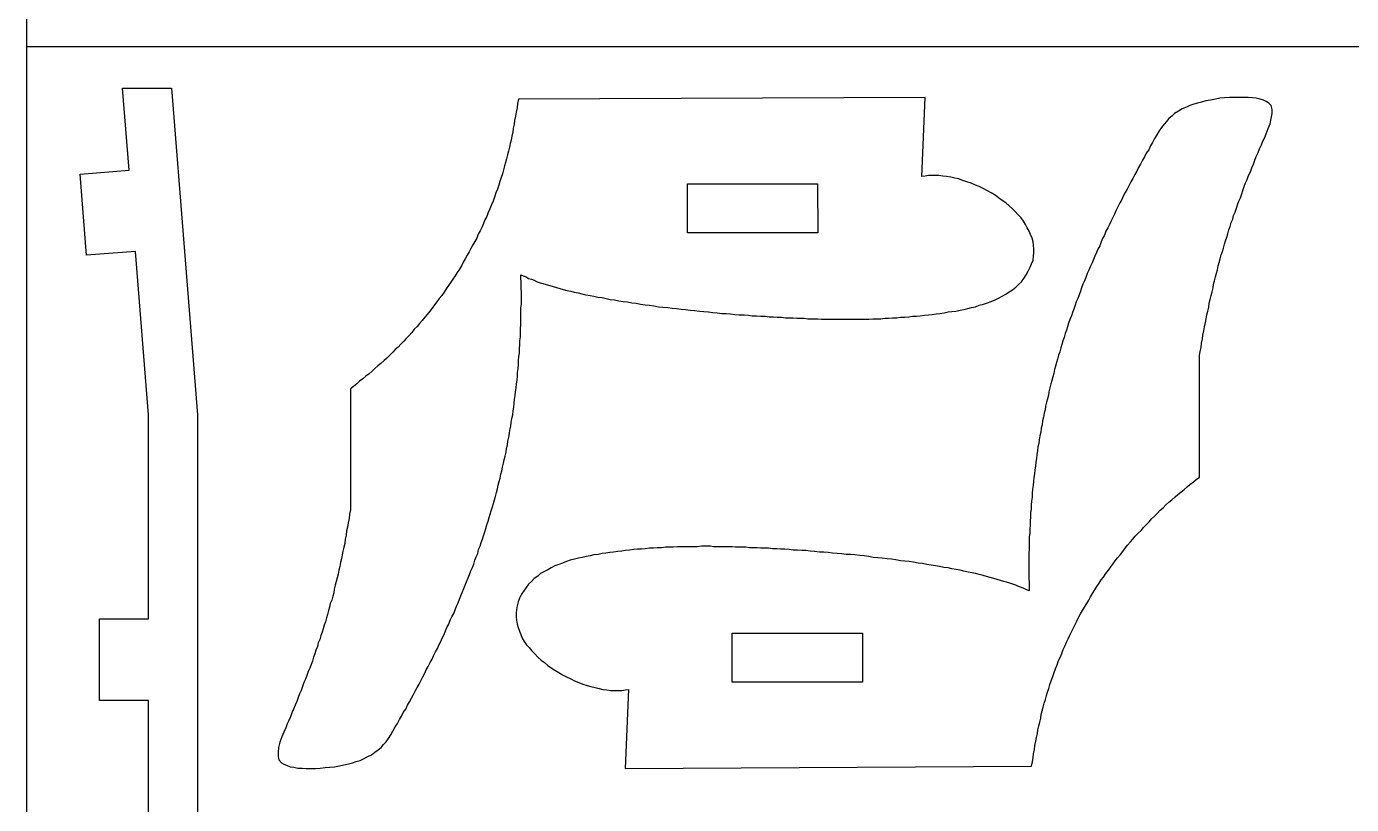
# Model space of a CAD drawing. Extents: x 11 to 591, y 39 to 419.
# Drawn here: x 11.2 to 80.2, y 189.5 to 230 of the extents above; entities that cross this region are included whole.
import ezdxf

# ---------------------------------------------------------------- set-up
doc = ezdxf.new("R2010")
doc.units = 0
doc.layers.get('0').update_dxf_attribs({"linetype": 'CONTINUOUS'})

msp = doc.modelspace()

# ---------------------------------------------------------------- linework, layer by layer
at = {"color": 5}
for p, q in [((11.215419, 418.930266), (11.215419, 38.955266)), ((11.215419, 228.955266), (591.140419, 228.955266))]:
    msp.add_line(p, q, dxfattribs=at)
at = {"color": 3}
for p, q in [((16.565419, 222.505266), (16.215419, 226.780266)), ((16.215419, 226.780266), (18.765419, 226.780266)), ((18.765419, 226.780266), (20.115419, 209.780266)), ((36.765419, 225.755266), (36.715419, 225.530266)), ((36.790419, 225.980266), (36.765419, 225.755266)), ((36.840419, 226.205266), (36.790419, 225.980266)), ((58.015419, 226.305266), (36.840419, 226.205266)), ((57.840419, 222.180266), (58.015419, 226.305266)), ((71.415419, 225.705266), (71.215419, 225.580266)), ((71.665419, 225.805266), (71.415419, 225.705266)), ((71.815419, 225.880266), (71.665419, 225.805266)), ((72.015419, 225.955266), (71.815419, 225.880266)), ((72.215419, 226.005266), (72.015419, 225.955266)), ((72.415419, 226.055266), (72.215419, 226.005266)), ((72.640419, 226.130266), (72.415419, 226.055266)), ((72.890419, 226.155266), (72.640419, 226.130266)), ((73.140419, 226.205266), (72.890419, 226.155266)), ((73.365419, 226.255266), (73.140419, 226.205266)), ((73.615419, 226.280266), (73.365419, 226.255266)), ((73.865419, 226.305266), (73.615419, 226.280266)), ((74.115419, 226.305266), (73.865419, 226.305266)), ((74.365419, 226.305266), (74.115419, 226.305266)), ((74.615419, 226.305266), (74.365419, 226.305266)), ((74.840419, 226.305266), (74.615419, 226.305266)), ((75.065419, 226.280266), (74.840419, 226.305266)), ((75.265419, 226.255266), (75.065419, 226.280266)), ((75.465419, 226.205266), (75.265419, 226.255266)), ((75.640419, 226.155266), (75.465419, 226.205266)), ((75.790419, 226.080266), (75.640419, 226.155266)), ((75.915419, 226.005266), (75.790419, 226.080266)), ((76.040419, 225.880266), (75.915419, 226.005266)), ((76.090419, 225.680266), (76.040419, 225.880266)), ((76.090419, 225.455266), (76.090419, 225.680266)), ((36.640419, 225.105266), (36.615419, 224.905266)), ((36.690419, 225.330266), (36.640419, 225.105266)), ((36.715419, 225.530266), (36.690419, 225.330266)), ((70.590419, 225.055266), (70.465419, 224.905266)), ((70.715419, 225.205266), (70.590419, 225.055266)), ((70.865419, 225.330266), (70.715419, 225.205266)), ((71.015419, 225.455266), (70.865419, 225.330266)), ((71.215419, 225.580266), (71.015419, 225.455266)), ((75.990419, 224.930266), (76.040419, 225.205266)), ((76.040419, 225.205266), (76.090419, 225.455266)), ((36.540419, 224.480266), (36.490419, 224.280266)), ((36.565419, 224.705266), (36.540419, 224.480266)), ((36.615419, 224.905266), (36.565419, 224.705266)), ((70.090419, 224.355266), (69.965419, 224.155266)), ((70.215419, 224.555266), (70.090419, 224.355266)), ((70.340419, 224.730266), (70.215419, 224.555266)), ((70.465419, 224.905266), (70.340419, 224.730266)), ((75.690419, 224.180266), (75.790419, 224.405266)), ((75.790419, 224.405266), (75.890419, 224.680266)), ((75.890419, 224.680266), (75.990419, 224.930266)), ((36.365419, 223.705266), (36.315419, 223.505266)), ((36.415419, 223.905266), (36.365419, 223.705266)), ((36.465419, 224.080266), (36.415419, 223.905266)), ((36.490419, 224.280266), (36.465419, 224.080266)), ((69.765419, 223.780266), (69.665419, 223.580266)), ((69.865419, 223.955266), (69.765419, 223.780266)), ((69.965419, 224.155266), (69.865419, 223.955266)), ((75.365419, 223.430266), (75.440419, 223.630266)), ((75.440419, 223.630266), (75.540419, 223.830266)), ((75.540419, 223.830266), (75.590419, 223.980266)), ((75.590419, 223.980266), (75.690419, 224.180266)), ((36.215419, 223.105266), (36.165419, 222.905266)), ((36.265419, 223.305266), (36.215419, 223.105266)), ((36.315419, 223.505266), (36.265419, 223.305266)), ((69.340419, 223.030266), (69.240419, 222.830266)), ((69.440419, 223.205266), (69.340419, 223.030266)), ((69.540419, 223.405266), (69.440419, 223.205266)), ((69.665419, 223.580266), (69.540419, 223.405266)), ((75.115419, 222.830266), (75.190419, 223.030266)), ((75.190419, 223.030266), (75.265419, 223.230266)), ((75.265419, 223.230266), (75.365419, 223.430266)), ((14.015419, 222.305266), (16.565419, 222.505266)), ((14.340419, 218.080266), (14.015419, 222.305266)), ((36.015419, 222.330266), (35.940419, 222.130266)), ((36.065419, 222.530266), (36.015419, 222.330266)), ((36.115419, 222.730266), (36.065419, 222.530266)), ((36.165419, 222.905266), (36.115419, 222.730266)), ((58.190419, 222.230266), (58.015419, 222.205266)), ((58.365419, 222.230266), (58.190419, 222.230266)), ((58.565419, 222.230266), (58.365419, 222.230266)), ((58.740419, 222.230266), (58.565419, 222.230266)), ((58.940419, 222.205266), (58.740419, 222.230266)), ((68.940419, 222.280266), (68.840419, 222.080266)), ((69.040419, 222.455266), (68.940419, 222.280266)), ((69.140419, 222.655266), (69.040419, 222.455266)), ((69.240419, 222.830266), (69.140419, 222.655266)), ((74.790419, 222.030266), (74.865419, 222.230266)), ((74.865419, 222.230266), (74.965419, 222.430266)), ((74.965419, 222.430266), (75.040419, 222.630266)), ((75.040419, 222.630266), (75.115419, 222.830266)), ((35.740419, 221.530266), (35.665419, 221.330266)), ((35.815419, 221.730266), (35.740419, 221.530266)), ((35.865419, 221.930266), (35.815419, 221.730266)), ((35.940419, 222.130266), (35.865419, 221.930266)), ((58.015419, 222.205266), (57.840419, 222.180266)), ((59.140419, 222.180266), (58.940419, 222.205266)), ((59.365419, 222.155266), (59.140419, 222.180266)), ((59.565419, 222.105266), (59.365419, 222.155266)), ((59.765419, 222.055266), (59.565419, 222.105266)), ((59.990419, 221.980266), (59.765419, 222.055266)), ((60.190419, 221.905266), (59.990419, 221.980266)), ((60.415419, 221.830266), (60.190419, 221.905266)), ((60.640419, 221.730266), (60.415419, 221.830266)), ((60.840419, 221.655266), (60.640419, 221.730266)), ((61.040419, 221.555266), (60.840419, 221.655266)), ((61.265419, 221.430266), (61.040419, 221.555266)), ((68.540419, 221.530266), (68.440419, 221.355266)), ((68.640419, 221.730266), (68.540419, 221.530266)), ((68.740419, 221.905266), (68.640419, 221.730266)), ((68.840419, 222.080266), (68.740419, 221.905266)), ((74.565419, 221.455266), (74.640419, 221.655266)), ((74.640419, 221.655266), (74.715419, 221.855266)), ((74.715419, 221.855266), (74.790419, 222.030266)), ((35.515419, 220.905266), (35.415419, 220.680266)), ((35.590419, 221.105266), (35.515419, 220.905266)), ((35.665419, 221.330266), (35.590419, 221.105266)), ((61.465419, 221.330266), (61.265419, 221.430266)), ((61.665419, 221.205266), (61.465419, 221.330266)), ((61.840419, 221.080266), (61.665419, 221.205266)), ((62.040419, 220.930266), (61.840419, 221.080266)), ((62.215419, 220.805266), (62.040419, 220.930266)), ((68.265419, 220.980266), (68.165419, 220.805266)), ((68.340419, 221.155266), (68.265419, 220.980266)), ((68.440419, 221.355266), (68.340419, 221.155266)), ((74.290419, 220.705266), (74.365419, 220.905266)), ((74.365419, 220.905266), (74.440419, 221.080266)), ((74.440419, 221.080266), (74.515419, 221.280266)), ((74.515419, 221.280266), (74.565419, 221.455266)), ((35.265419, 220.305266), (35.190419, 220.105266)), ((35.340419, 220.505266), (35.265419, 220.305266)), ((35.415419, 220.680266), (35.340419, 220.505266)), ((62.390419, 220.655266), (62.215419, 220.805266)), ((62.565419, 220.505266), (62.390419, 220.655266)), ((62.715419, 220.355266), (62.565419, 220.505266)), ((62.865419, 220.180266), (62.715419, 220.355266)), ((63.015419, 220.030266), (62.865419, 220.180266)), ((67.890419, 220.230266), (67.790419, 220.055266)), ((67.965419, 220.430266), (67.890419, 220.230266)), ((68.065419, 220.605266), (67.965419, 220.430266)), ((68.165419, 220.805266), (68.065419, 220.605266)), ((74.040419, 219.955266), (74.090419, 220.155266)), ((74.090419, 220.155266), (74.165419, 220.330266)), ((74.165419, 220.330266), (74.240419, 220.530266)), ((74.240419, 220.530266), (74.290419, 220.705266)), ((34.940419, 219.555266), (34.840419, 219.355266)), ((35.015419, 219.730266), (34.940419, 219.555266)), ((35.090419, 219.930266), (35.015419, 219.730266)), ((35.190419, 220.105266), (35.090419, 219.930266)), ((63.140419, 219.855266), (63.015419, 220.030266)), ((63.240419, 219.680266), (63.140419, 219.855266)), ((63.340419, 219.505266), (63.240419, 219.680266)), ((63.440419, 219.330266), (63.340419, 219.505266)), ((67.540419, 219.505266), (67.440419, 219.330266)), ((67.615419, 219.680266), (67.540419, 219.505266)), ((67.715419, 219.880266), (67.615419, 219.680266)), ((67.790419, 220.055266), (67.715419, 219.880266)), ((73.840419, 219.405266), (73.915419, 219.580266)), ((73.915419, 219.580266), (73.965419, 219.780266)), ((73.965419, 219.780266), (74.040419, 219.955266)), ((34.565419, 218.805266), (34.465419, 218.630266)), ((34.665419, 218.980266), (34.565419, 218.805266)), ((34.740419, 219.180266), (34.665419, 218.980266)), ((34.840419, 219.355266), (34.740419, 219.180266)), ((63.515419, 219.155266), (63.440419, 219.330266)), ((63.590419, 218.980266), (63.515419, 219.155266)), ((63.640419, 218.780266), (63.590419, 218.980266)), ((63.665419, 218.605266), (63.640419, 218.780266)), ((67.190419, 218.780266), (67.115419, 218.580266)), ((67.265419, 218.955266), (67.190419, 218.780266)), ((67.365419, 219.130266), (67.265419, 218.955266)), ((67.440419, 219.330266), (67.365419, 219.130266)), ((73.615419, 218.655266), (73.665419, 218.830266)), ((73.665419, 218.830266), (73.740419, 219.030266)), ((73.740419, 219.030266), (73.790419, 219.205266)), ((73.790419, 219.205266), (73.840419, 219.405266)), ((16.890419, 218.280266), (14.340419, 218.080266)), ((17.565419, 209.780266), (16.890419, 218.280266)), ((34.165419, 218.080266), (34.065419, 217.905266)), ((34.265419, 218.255266), (34.165419, 218.080266)), ((34.365419, 218.430266), (34.265419, 218.255266)), ((34.465419, 218.630266), (34.365419, 218.430266)), ((63.690419, 218.405266), (63.665419, 218.605266)), ((63.665419, 218.030266), (63.690419, 218.230266)), ((63.690419, 218.230266), (63.690419, 218.405266)), ((66.940419, 218.230266), (66.865419, 218.030266)), ((67.015419, 218.405266), (66.940419, 218.230266)), ((67.115419, 218.580266), (67.015419, 218.405266)), ((73.390419, 217.905266), (73.440419, 218.105266)), ((73.440419, 218.105266), (73.515419, 218.280266)), ((73.515419, 218.280266), (73.565419, 218.455266)), ((73.565419, 218.455266), (73.615419, 218.655266)), ((33.865419, 217.530266), (33.765419, 217.355266)), ((33.965419, 217.730266), (33.865419, 217.530266)), ((34.065419, 217.905266), (33.965419, 217.730266)), ((63.390419, 217.255266), (63.490419, 217.455266)), ((63.490419, 217.455266), (63.565419, 217.630266)), ((63.565419, 217.630266), (63.640419, 217.830266)), ((63.640419, 217.830266), (63.665419, 218.030266)), ((66.615419, 217.480266), (66.540419, 217.305266)), ((66.715419, 217.680266), (66.615419, 217.480266)), ((66.790419, 217.855266), (66.715419, 217.680266)), ((66.865419, 218.030266), (66.790419, 217.855266)), ((73.240419, 217.330266), (73.290419, 217.530266)), ((73.290419, 217.530266), (73.340419, 217.705266)), ((73.340419, 217.705266), (73.390419, 217.905266)), ((33.415419, 216.830266), (33.315419, 216.680266)), ((33.540419, 217.005266), (33.415419, 216.830266)), ((33.640419, 217.180266), (33.540419, 217.005266)), ((33.765419, 217.355266), (33.640419, 217.180266)), ((36.990419, 215.980266), (36.965419, 217.055266)), ((36.965419, 217.055266), (37.090419, 217.005266)), ((37.090419, 217.005266), (37.240419, 216.955266)), ((37.240419, 216.955266), (37.365419, 216.880266)), ((37.365419, 216.880266), (37.515419, 216.830266)), ((37.515419, 216.830266), (37.665419, 216.780266)), ((37.665419, 216.780266), (37.815419, 216.705266)), ((37.815419, 216.705266), (37.965419, 216.655266)), ((62.890419, 216.555266), (63.040419, 216.705266)), ((63.040419, 216.705266), (63.165419, 216.880266)), ((63.165419, 216.880266), (63.290419, 217.055266)), ((63.290419, 217.055266), (63.390419, 217.255266)), ((66.315419, 216.755266), (66.240419, 216.580266)), ((66.390419, 216.930266), (66.315419, 216.755266)), ((66.465419, 217.130266), (66.390419, 216.930266)), ((66.540419, 217.305266), (66.465419, 217.130266)), ((73.040419, 216.580266), (73.090419, 216.755266)), ((73.090419, 216.755266), (73.140419, 216.955266)), ((73.140419, 216.955266), (73.190419, 217.155266)), ((73.190419, 217.155266), (73.240419, 217.330266)), ((32.965419, 216.155266), (32.840419, 215.980266)), ((33.065419, 216.330266), (32.965419, 216.155266)), ((33.190419, 216.505266), (33.065419, 216.330266)), ((33.315419, 216.680266), (33.190419, 216.505266)), ((37.965419, 216.655266), (38.115419, 216.605266)), ((38.115419, 216.605266), (38.290419, 216.555266)), ((38.290419, 216.555266), (38.465419, 216.505266)), ((38.465419, 216.505266), (38.640419, 216.455266)), ((38.640419, 216.455266), (38.815419, 216.405266)), ((38.815419, 216.405266), (38.990419, 216.355266)), ((38.990419, 216.355266), (39.165419, 216.305266)), ((39.165419, 216.305266), (39.365419, 216.255266)), ((39.365419, 216.255266), (39.565419, 216.205266)), ((39.565419, 216.205266), (39.740419, 216.155266)), ((39.740419, 216.155266), (39.940419, 216.130266)), ((39.940419, 216.130266), (40.140419, 216.080266)), ((40.140419, 216.080266), (40.340419, 216.030266)), ((40.340419, 216.030266), (40.565419, 215.980266)), ((62.040419, 215.955266), (62.215419, 216.055266)), ((62.215419, 216.055266), (62.390419, 216.180266)), ((62.390419, 216.180266), (62.565419, 216.280266)), ((62.565419, 216.280266), (62.740419, 216.430266)), ((62.740419, 216.430266), (62.890419, 216.555266)), ((66.040419, 216.030266), (65.965419, 215.830266)), ((66.115419, 216.205266), (66.040419, 216.030266)), ((66.165419, 216.380266), (66.115419, 216.205266)), ((66.240419, 216.580266), (66.165419, 216.380266)), ((72.915419, 215.980266), (72.965419, 216.180266)), ((72.965419, 216.180266), (73.015419, 216.380266)), ((73.015419, 216.380266), (73.040419, 216.580266)), ((32.340419, 215.330266), (32.215419, 215.180266)), ((32.465419, 215.505266), (32.340419, 215.330266)), ((32.590419, 215.655266), (32.465419, 215.505266)), ((32.715419, 215.830266), (32.590419, 215.655266)), ((32.840419, 215.980266), (32.715419, 215.830266)), ((36.965419, 215.330266), (36.990419, 215.530266)), ((36.965419, 215.105266), (36.965419, 215.330266)), ((36.990419, 215.755266), (36.990419, 215.980266)), ((36.990419, 215.530266), (36.990419, 215.755266)), ((40.565419, 215.980266), (40.765419, 215.955266)), ((40.765419, 215.955266), (40.965419, 215.905266)), ((40.965419, 215.905266), (41.190419, 215.880266)), ((41.190419, 215.880266), (41.415419, 215.830266)), ((41.415419, 215.830266), (41.615419, 215.780266)), ((41.615419, 215.780266), (41.840419, 215.755266)), ((41.840419, 215.755266), (42.065419, 215.705266)), ((42.065419, 215.705266), (42.290419, 215.680266)), ((42.290419, 215.680266), (42.515419, 215.655266)), ((42.515419, 215.655266), (42.740419, 215.605266)), ((42.740419, 215.605266), (42.965419, 215.580266)), ((42.965419, 215.580266), (43.190419, 215.530266)), ((43.190419, 215.530266), (43.440419, 215.505266)), ((43.440419, 215.505266), (43.665419, 215.480266)), ((43.665419, 215.480266), (43.890419, 215.455266)), ((43.890419, 215.455266), (44.140419, 215.405266)), ((44.140419, 215.405266), (44.365419, 215.380266)), ((44.365419, 215.380266), (44.615419, 215.355266)), ((44.615419, 215.355266), (44.840419, 215.330266)), ((44.840419, 215.330266), (45.065419, 215.305266)), ((60.240419, 215.305266), (60.440419, 215.355266)), ((60.440419, 215.355266), (60.640419, 215.405266)), ((60.640419, 215.405266), (60.840419, 215.480266)), ((60.840419, 215.480266), (61.065419, 215.530266)), ((61.065419, 215.530266), (61.265419, 215.605266)), ((61.265419, 215.605266), (61.465419, 215.680266)), ((61.465419, 215.680266), (61.665419, 215.755266)), ((61.665419, 215.755266), (61.840419, 215.855266)), ((61.840419, 215.855266), (62.040419, 215.955266)), ((65.840419, 215.480266), (65.765419, 215.280266)), ((65.890419, 215.655266), (65.840419, 215.480266)), ((65.965419, 215.830266), (65.890419, 215.655266)), ((72.740419, 215.180266), (72.790419, 215.380266)), ((72.790419, 215.380266), (72.815419, 215.580266)), ((72.815419, 215.580266), (72.865419, 215.780266)), ((72.865419, 215.780266), (72.915419, 215.980266)), ((31.815419, 214.680266), (31.690419, 214.530266)), ((31.965419, 214.855266), (31.815419, 214.680266)), ((32.090419, 215.005266), (31.965419, 214.855266)), ((32.215419, 215.180266), (32.090419, 215.005266)), ((36.965419, 214.905266), (36.965419, 215.105266)), ((36.965419, 214.680266), (36.965419, 214.905266)), ((36.965419, 214.480266), (36.965419, 214.680266)), ((45.065419, 215.305266), (45.315419, 215.280266)), ((45.315419, 215.280266), (45.540419, 215.255266)), ((45.540419, 215.255266), (45.790419, 215.230266)), ((45.790419, 215.230266), (46.015419, 215.205266)), ((46.015419, 215.205266), (46.265419, 215.180266)), ((46.265419, 215.180266), (46.490419, 215.155266)), ((46.490419, 215.155266), (46.740419, 215.130266)), ((46.740419, 215.130266), (46.965419, 215.105266)), ((46.965419, 215.105266), (47.190419, 215.080266)), ((47.190419, 215.080266), (47.440419, 215.055266)), ((47.440419, 215.055266), (47.665419, 215.055266)), ((47.665419, 215.055266), (47.890419, 215.030266)), ((47.890419, 215.030266), (48.115419, 215.005266)), ((48.115419, 215.005266), (48.340419, 214.980266)), ((48.340419, 214.980266), (48.590419, 214.980266)), ((48.590419, 214.980266), (48.815419, 214.955266)), ((48.815419, 214.955266), (49.015419, 214.930266)), ((49.015419, 214.930266), (49.240419, 214.930266)), ((49.240419, 214.930266), (49.465419, 214.905266)), ((49.465419, 214.905266), (49.690419, 214.905266)), ((49.690419, 214.905266), (49.890419, 214.880266)), ((49.890419, 214.880266), (50.115419, 214.880266)), ((50.115419, 214.880266), (50.315419, 214.855266)), ((50.315419, 214.855266), (50.540419, 214.855266)), ((50.540419, 214.855266), (50.740419, 214.830266)), ((50.740419, 214.830266), (50.940419, 214.830266)), ((50.940419, 214.830266), (51.140419, 214.830266)), ((51.140419, 214.830266), (51.340419, 214.805266)), ((51.340419, 214.805266), (51.540419, 214.805266)), ((51.540419, 214.805266), (51.715419, 214.805266)), ((51.715419, 214.805266), (51.915419, 214.780266)), ((51.915419, 214.780266), (52.090419, 214.780266)), ((52.090419, 214.780266), (52.265419, 214.780266)), ((52.265419, 214.780266), (52.440419, 214.780266)), ((52.440419, 214.780266), (52.615419, 214.755266)), ((52.615419, 214.755266), (52.790419, 214.755266)), ((52.790419, 214.755266), (52.940419, 214.755266)), ((52.940419, 214.755266), (53.115419, 214.755266)), ((53.115419, 214.755266), (53.265419, 214.755266)), ((53.265419, 214.755266), (53.415419, 214.755266)), ((53.415419, 214.755266), (53.565419, 214.755266)), ((53.565419, 214.755266), (53.690419, 214.755266)), ((53.690419, 214.755266), (53.840419, 214.755266)), ((53.840419, 214.755266), (54.040419, 214.755266)), ((54.040419, 214.755266), (54.240419, 214.755266)), ((54.240419, 214.755266), (54.465419, 214.755266)), ((54.465419, 214.755266), (54.665419, 214.755266)), ((54.665419, 214.755266), (54.865419, 214.755266)), ((54.865419, 214.755266), (55.090419, 214.755266)), ((55.090419, 214.755266), (55.290419, 214.780266)), ((55.290419, 214.780266), (55.490419, 214.780266)), ((55.490419, 214.780266), (55.715419, 214.780266)), ((55.715419, 214.780266), (55.915419, 214.805266)), ((55.915419, 214.805266), (56.115419, 214.805266)), ((56.115419, 214.805266), (56.315419, 214.830266)), ((56.315419, 214.830266), (56.540419, 214.830266)), ((56.540419, 214.830266), (56.740419, 214.855266)), ((56.740419, 214.855266), (56.940419, 214.855266)), ((56.940419, 214.855266), (57.165419, 214.880266)), ((57.165419, 214.880266), (57.365419, 214.905266)), ((57.365419, 214.905266), (57.565419, 214.905266)), ((57.565419, 214.905266), (57.765419, 214.930266)), ((57.765419, 214.930266), (57.990419, 214.955266)), ((57.990419, 214.955266), (58.190419, 214.980266)), ((58.190419, 214.980266), (58.390419, 215.005266)), ((58.390419, 215.005266), (58.590419, 215.030266)), ((58.590419, 215.030266), (58.790419, 215.055266)), ((58.790419, 215.055266), (59.015419, 215.080266)), ((59.015419, 215.080266), (59.215419, 215.130266)), ((59.215419, 215.130266), (59.415419, 215.155266)), ((59.415419, 215.155266), (59.615419, 215.180266)), ((59.615419, 215.180266), (59.840419, 215.230266)), ((59.840419, 215.230266), (60.040419, 215.255266)), ((60.040419, 215.255266), (60.240419, 215.305266)), ((65.565419, 214.730266), (65.490419, 214.555266)), ((65.640419, 214.930266), (65.565419, 214.730266)), ((65.690419, 215.105266), (65.640419, 214.930266)), ((65.765419, 215.280266), (65.690419, 215.105266)), ((72.615419, 214.580266), (72.665419, 214.780266)), ((72.665419, 214.780266), (72.690419, 214.980266)), ((72.690419, 214.980266), (72.740419, 215.180266)), ((31.290419, 214.055266), (31.140419, 213.905266)), ((31.415419, 214.230266), (31.290419, 214.055266)), ((31.565419, 214.380266), (31.415419, 214.230266)), ((31.690419, 214.530266), (31.565419, 214.380266)), ((36.940419, 214.255266), (36.965419, 214.480266)), ((36.940419, 214.055266), (36.940419, 214.255266)), ((36.940419, 213.830266), (36.940419, 214.055266)), ((65.315419, 214.005266), (65.265419, 213.805266)), ((65.390419, 214.180266), (65.315419, 214.005266)), ((65.440419, 214.355266), (65.390419, 214.180266)), ((65.490419, 214.555266), (65.440419, 214.355266)), ((72.490419, 213.930266), (72.540419, 214.155266)), ((72.540419, 214.155266), (72.565419, 214.355266)), ((72.565419, 214.355266), (72.615419, 214.580266)), ((30.565419, 213.305266), (30.415419, 213.180266)), ((30.715419, 213.455266), (30.565419, 213.305266)), ((30.865419, 213.605266), (30.715419, 213.455266)), ((30.990419, 213.755266), (30.865419, 213.605266)), ((31.140419, 213.905266), (30.990419, 213.755266)), ((36.890419, 213.205266), (36.915419, 213.430266)), ((36.915419, 213.630266), (36.940419, 213.830266)), ((36.915419, 213.430266), (36.915419, 213.630266)), ((65.090419, 213.255266), (65.040419, 213.055266)), ((65.140419, 213.430266), (65.090419, 213.255266)), ((65.190419, 213.630266), (65.140419, 213.430266)), ((65.265419, 213.805266), (65.190419, 213.630266)), ((72.340419, 213.080266), (72.390419, 213.280266)), ((72.390419, 213.280266), (72.415419, 213.505266)), ((72.415419, 213.505266), (72.465419, 213.730266)), ((72.465419, 213.730266), (72.490419, 213.930266)), ((29.840419, 212.605266), (29.665419, 212.455266)), ((29.990419, 212.730266), (29.840419, 212.605266)), ((30.140419, 212.880266), (29.990419, 212.730266)), ((30.290419, 213.030266), (30.140419, 212.880266)), ((30.415419, 213.180266), (30.290419, 213.030266)), ((36.840419, 212.605266), (36.865419, 212.805266)), ((36.840419, 212.380266), (36.840419, 212.605266)), ((36.865419, 212.805266), (36.890419, 213.005266)), ((36.890419, 213.005266), (36.890419, 213.205266)), ((64.915419, 212.680266), (64.865419, 212.505266)), ((64.965419, 212.880266), (64.915419, 212.680266)), ((65.040419, 213.055266), (64.965419, 212.880266)), ((72.315419, 212.855266), (72.340419, 213.080266)), ((72.315419, 206.530266), (72.315419, 212.855266)), ((29.065419, 211.905266), (28.890419, 211.780266)), ((29.215419, 212.055266), (29.065419, 211.905266)), ((29.365419, 212.180266), (29.215419, 212.055266)), ((29.515419, 212.330266), (29.365419, 212.180266)), ((29.665419, 212.455266), (29.515419, 212.330266)), ((36.790419, 211.980266), (36.815419, 212.180266)), ((36.790419, 211.780266), (36.790419, 211.980266)), ((36.815419, 212.180266), (36.840419, 212.380266)), ((64.715419, 211.930266), (64.665419, 211.755266)), ((64.765419, 212.130266), (64.715419, 211.930266)), ((64.815419, 212.305266), (64.765419, 212.130266)), ((64.865419, 212.505266), (64.815419, 212.305266)), ((28.240419, 211.255266), (28.090419, 211.130266)), ((28.415419, 211.380266), (28.240419, 211.255266)), ((28.565419, 211.530266), (28.415419, 211.380266)), ((28.740419, 211.655266), (28.565419, 211.530266)), ((28.890419, 211.780266), (28.740419, 211.655266)), ((36.690419, 210.980266), (36.715419, 211.180266)), ((36.715419, 211.180266), (36.740419, 211.380266)), ((36.740419, 211.380266), (36.765419, 211.580266)), ((36.765419, 211.580266), (36.790419, 211.780266)), ((64.515419, 211.180266), (64.465419, 210.980266)), ((64.565419, 211.380266), (64.515419, 211.180266)), ((64.615419, 211.555266), (64.565419, 211.380266)), ((64.665419, 211.755266), (64.615419, 211.555266)), ((28.090419, 211.130266), (28.090419, 204.830266)), ((36.615419, 210.380266), (36.640419, 210.580266)), ((36.640419, 210.580266), (36.665419, 210.780266)), ((36.665419, 210.780266), (36.690419, 210.980266)), ((64.390419, 210.605266), (64.340419, 210.430266)), ((64.440419, 210.805266), (64.390419, 210.605266)), ((64.465419, 210.980266), (64.440419, 210.805266)), ((36.540419, 209.780266), (36.565419, 209.980266)), ((36.565419, 209.980266), (36.590419, 210.180266)), ((36.590419, 210.180266), (36.615419, 210.380266)), ((64.215419, 209.855266), (64.190419, 209.655266)), ((64.265419, 210.030266), (64.215419, 209.855266)), ((64.290419, 210.230266), (64.265419, 210.030266)), ((64.340419, 210.430266), (64.290419, 210.230266)), ((17.565419, 199.155266), (17.565419, 209.780266)), ((20.115419, 209.780266), (20.115419, 111.180266)), ((36.390419, 208.980266), (36.440419, 209.180266)), ((36.440419, 209.180266), (36.465419, 209.380266)), ((36.465419, 209.380266), (36.490419, 209.580266)), ((36.490419, 209.580266), (36.540419, 209.780266)), ((64.115419, 209.255266), (64.065419, 209.080266)), ((64.140419, 209.455266), (64.115419, 209.255266)), ((64.190419, 209.655266), (64.140419, 209.455266)), ((36.290419, 208.405266), (36.340419, 208.605266)), ((36.340419, 208.605266), (36.365419, 208.805266)), ((36.365419, 208.805266), (36.390419, 208.980266)), ((63.965419, 208.480266), (63.940419, 208.280266)), ((63.990419, 208.680266), (63.965419, 208.480266)), ((64.040419, 208.880266), (63.990419, 208.680266)), ((64.065419, 209.080266), (64.040419, 208.880266)), ((36.140419, 207.630266), (36.190419, 207.830266)), ((36.190419, 207.830266), (36.215419, 208.030266)), ((36.215419, 208.030266), (36.265419, 208.205266)), ((36.265419, 208.205266), (36.290419, 208.405266)), ((63.865419, 207.905266), (63.840419, 207.705266)), ((63.890419, 208.105266), (63.865419, 207.905266)), ((63.940419, 208.280266), (63.890419, 208.105266)), ((35.965419, 206.855266), (36.015419, 207.055266)), ((36.015419, 207.055266), (36.065419, 207.255266)), ((36.065419, 207.255266), (36.090419, 207.430266)), ((36.090419, 207.430266), (36.140419, 207.630266)), ((63.765419, 207.105266), (63.740419, 206.905266)), ((63.790419, 207.305266), (63.765419, 207.105266)), ((63.815419, 207.505266), (63.790419, 207.305266)), ((63.840419, 207.705266), (63.815419, 207.505266)), ((35.840419, 206.305266), (35.890419, 206.480266)), ((35.890419, 206.480266), (35.915419, 206.680266)), ((35.915419, 206.680266), (35.965419, 206.855266)), ((63.690419, 206.505266), (63.665419, 206.305266)), ((63.715419, 206.705266), (63.690419, 206.505266)), ((63.740419, 206.905266), (63.715419, 206.705266)), ((71.990419, 206.280266), (72.140419, 206.405266)), ((72.140419, 206.405266), (72.315419, 206.530266)), ((35.640419, 205.530266), (35.690419, 205.730266)), ((35.690419, 205.730266), (35.740419, 205.930266)), ((35.740419, 205.930266), (35.790419, 206.105266)), ((35.790419, 206.105266), (35.840419, 206.305266)), ((63.615419, 205.905266), (63.590419, 205.680266)), ((63.590419, 205.680266), (63.590419, 205.480266)), ((63.640419, 206.105266), (63.615419, 205.905266)), ((63.665419, 206.305266), (63.640419, 206.105266)), ((71.190419, 205.630266), (71.340419, 205.755266)), ((71.340419, 205.755266), (71.515419, 205.880266)), ((71.515419, 205.880266), (71.665419, 206.030266)), ((71.665419, 206.030266), (71.815419, 206.155266)), ((71.815419, 206.155266), (71.990419, 206.280266)), ((35.415419, 204.780266), (35.490419, 204.980266)), ((35.490419, 204.980266), (35.540419, 205.155266)), ((35.540419, 205.155266), (35.590419, 205.355266)), ((35.590419, 205.355266), (35.640419, 205.530266)), ((63.565419, 205.280266), (63.540419, 205.080266)), ((63.540419, 205.080266), (63.540419, 204.880266)), ((63.590419, 205.480266), (63.565419, 205.280266)), ((70.415419, 204.930266), (70.565419, 205.080266)), ((70.565419, 205.080266), (70.715419, 205.230266)), ((70.715419, 205.230266), (70.865419, 205.355266)), ((70.865419, 205.355266), (71.040419, 205.505266)), ((71.040419, 205.505266), (71.190419, 205.630266)), ((28.015419, 204.380266), (27.965419, 204.155266)), ((28.040419, 204.605266), (28.015419, 204.380266)), ((28.090419, 204.830266), (28.040419, 204.605266)), ((35.265419, 204.230266), (35.315419, 204.430266)), ((35.315419, 204.430266), (35.365419, 204.605266)), ((35.365419, 204.605266), (35.415419, 204.780266)), ((63.515419, 204.455266), (63.490419, 204.255266)), ((63.540419, 204.880266), (63.515419, 204.655266)), ((63.515419, 204.655266), (63.515419, 204.455266)), ((69.690419, 204.205266), (69.815419, 204.355266)), ((69.815419, 204.355266), (69.965419, 204.505266)), ((69.965419, 204.505266), (70.115419, 204.655266)), ((70.115419, 204.655266), (70.265419, 204.805266)), ((70.265419, 204.805266), (70.415419, 204.930266)), ((27.890419, 203.730266), (27.865419, 203.505266)), ((27.940419, 203.930266), (27.890419, 203.730266)), ((27.965419, 204.155266), (27.940419, 203.930266)), ((35.015419, 203.480266), (35.090419, 203.680266)), ((35.090419, 203.680266), (35.140419, 203.855266)), ((35.140419, 203.855266), (35.190419, 204.055266)), ((35.190419, 204.055266), (35.265419, 204.230266)), ((63.465419, 203.630266), (63.440419, 203.405266)), ((63.490419, 204.030266), (63.465419, 203.830266)), ((63.465419, 203.830266), (63.465419, 203.630266)), ((63.490419, 204.255266), (63.490419, 204.030266)), ((68.965419, 203.455266), (69.115419, 203.605266)), ((69.115419, 203.605266), (69.265419, 203.755266)), ((69.265419, 203.755266), (69.390419, 203.905266)), ((69.390419, 203.905266), (69.540419, 204.055266)), ((69.540419, 204.055266), (69.690419, 204.205266)), ((27.790419, 203.080266), (27.740419, 202.880266)), ((27.815419, 203.305266), (27.790419, 203.080266)), ((27.865419, 203.505266), (27.815419, 203.305266)), ((34.765419, 202.755266), (34.840419, 202.930266)), ((34.840419, 202.930266), (34.890419, 203.130266)), ((34.890419, 203.130266), (34.965419, 203.305266)), ((34.965419, 203.305266), (35.015419, 203.480266)), ((45.115419, 202.905266), (44.890419, 202.880266)), ((45.315419, 202.905266), (45.115419, 202.905266)), ((45.515419, 202.905266), (45.315419, 202.905266)), ((45.740419, 202.905266), (45.515419, 202.905266)), ((45.940419, 202.905266), (45.740419, 202.905266)), ((46.140419, 202.905266), (45.940419, 202.905266)), ((46.365419, 202.930266), (46.140419, 202.905266)), ((46.565419, 202.930266), (46.365419, 202.930266)), ((46.690419, 202.930266), (46.565419, 202.930266)), ((46.840419, 202.930266), (46.690419, 202.930266)), ((46.990419, 202.905266), (46.840419, 202.930266)), ((47.140419, 202.905266), (46.990419, 202.905266)), ((47.290419, 202.905266), (47.140419, 202.905266)), ((47.440419, 202.905266), (47.290419, 202.905266)), ((47.615419, 202.905266), (47.440419, 202.905266)), ((47.790419, 202.905266), (47.615419, 202.905266)), ((47.965419, 202.905266), (47.790419, 202.905266)), ((48.140419, 202.880266), (47.965419, 202.905266)), ((63.440419, 203.405266), (63.440419, 203.205266)), ((63.440419, 203.205266), (63.440419, 202.980266)), ((63.440419, 202.980266), (63.440419, 202.780266)), ((68.440419, 202.830266), (68.565419, 202.980266)), ((68.565419, 202.980266), (68.715419, 203.155266)), ((68.715419, 203.155266), (68.840419, 203.305266)), ((68.840419, 203.305266), (68.965419, 203.455266)), ((27.615419, 202.280266), (27.565419, 202.080266)), ((27.665419, 202.480266), (27.615419, 202.280266)), ((27.690419, 202.680266), (27.665419, 202.480266)), ((27.740419, 202.880266), (27.690419, 202.680266)), ((34.565419, 202.205266), (34.640419, 202.380266)), ((34.640419, 202.380266), (34.715419, 202.555266)), ((34.715419, 202.555266), (34.765419, 202.755266)), ((39.765419, 202.255266), (39.540419, 202.205266)), ((39.965419, 202.305266), (39.765419, 202.255266)), ((40.165419, 202.355266), (39.965419, 202.305266)), ((40.365419, 202.405266), (40.165419, 202.355266)), ((40.565419, 202.430266), (40.365419, 202.405266)), ((40.765419, 202.480266), (40.565419, 202.430266)), ((40.990419, 202.505266), (40.765419, 202.480266)), ((41.190419, 202.555266), (40.990419, 202.505266)), ((41.390419, 202.580266), (41.190419, 202.555266)), ((41.590419, 202.605266), (41.390419, 202.580266)), ((41.790419, 202.630266), (41.590419, 202.605266)), ((42.015419, 202.655266), (41.790419, 202.630266)), ((42.215419, 202.680266), (42.015419, 202.655266)), ((42.415419, 202.705266), (42.215419, 202.680266)), ((42.615419, 202.730266), (42.415419, 202.705266)), ((42.840419, 202.755266), (42.615419, 202.730266)), ((43.040419, 202.780266), (42.840419, 202.755266)), ((43.240419, 202.780266), (43.040419, 202.780266)), ((43.440419, 202.805266), (43.240419, 202.780266)), ((43.665419, 202.830266), (43.440419, 202.805266)), ((43.865419, 202.830266), (43.665419, 202.830266)), ((44.065419, 202.855266), (43.865419, 202.830266)), ((44.290419, 202.855266), (44.065419, 202.855266)), ((44.490419, 202.880266), (44.290419, 202.855266)), ((44.690419, 202.880266), (44.490419, 202.880266)), ((44.890419, 202.880266), (44.690419, 202.880266)), ((48.315419, 202.880266), (48.140419, 202.880266)), ((48.490419, 202.880266), (48.315419, 202.880266)), ((48.690419, 202.880266), (48.490419, 202.880266)), ((48.865419, 202.855266), (48.690419, 202.880266)), ((49.065419, 202.855266), (48.865419, 202.855266)), ((49.265419, 202.855266), (49.065419, 202.855266)), ((49.465419, 202.830266), (49.265419, 202.855266)), ((49.665419, 202.830266), (49.465419, 202.830266)), ((49.865419, 202.830266), (49.665419, 202.830266)), ((50.065419, 202.805266), (49.865419, 202.830266)), ((50.290419, 202.805266), (50.065419, 202.805266)), ((50.490419, 202.780266), (50.290419, 202.805266)), ((50.715419, 202.780266), (50.490419, 202.780266)), ((50.940419, 202.755266), (50.715419, 202.780266)), ((51.140419, 202.730266), (50.940419, 202.755266)), ((51.365419, 202.730266), (51.140419, 202.730266)), ((51.590419, 202.705266), (51.365419, 202.730266)), ((51.815419, 202.705266), (51.590419, 202.705266)), ((52.040419, 202.680266), (51.815419, 202.705266)), ((52.265419, 202.655266), (52.040419, 202.680266)), ((52.515419, 202.630266), (52.265419, 202.655266)), ((52.740419, 202.630266), (52.515419, 202.630266)), ((52.965419, 202.605266), (52.740419, 202.630266)), ((53.190419, 202.580266), (52.965419, 202.605266)), ((53.440419, 202.555266), (53.190419, 202.580266)), ((53.665419, 202.530266), (53.440419, 202.555266)), ((53.915419, 202.505266), (53.665419, 202.530266)), ((54.140419, 202.505266), (53.915419, 202.505266)), ((54.365419, 202.480266), (54.140419, 202.505266)), ((54.615419, 202.455266), (54.365419, 202.480266)), ((54.840419, 202.430266), (54.615419, 202.455266)), ((55.090419, 202.405266), (54.840419, 202.430266)), ((55.315419, 202.355266), (55.090419, 202.405266)), ((55.565419, 202.330266), (55.315419, 202.355266)), ((55.790419, 202.305266), (55.565419, 202.330266)), ((56.040419, 202.280266), (55.790419, 202.305266)), ((56.265419, 202.255266), (56.040419, 202.280266)), ((56.490419, 202.230266), (56.265419, 202.255266)), ((56.740419, 202.180266), (56.490419, 202.230266)), ((63.440419, 202.780266), (63.415419, 202.555266)), ((63.415419, 202.555266), (63.415419, 202.355266)), ((63.415419, 202.355266), (63.415419, 202.130266)), ((67.915419, 202.180266), (68.040419, 202.330266)), ((68.040419, 202.330266), (68.190419, 202.505266)), ((68.190419, 202.505266), (68.315419, 202.655266)), ((68.315419, 202.655266), (68.440419, 202.830266)), ((27.490419, 201.680266), (27.440419, 201.480266)), ((27.540419, 201.880266), (27.490419, 201.680266)), ((27.565419, 202.080266), (27.540419, 201.880266)), ((34.290419, 201.455266), (34.365419, 201.655266)), ((34.365419, 201.655266), (34.440419, 201.830266)), ((34.440419, 201.830266), (34.515419, 202.005266)), ((34.515419, 202.005266), (34.565419, 202.205266)), ((38.165419, 201.605266), (37.990419, 201.505266)), ((38.365419, 201.705266), (38.165419, 201.605266)), ((38.540419, 201.805266), (38.365419, 201.705266)), ((38.740419, 201.905266), (38.540419, 201.805266)), ((38.940419, 201.980266), (38.740419, 201.905266)), ((39.140419, 202.055266), (38.940419, 201.980266)), ((39.340419, 202.130266), (39.140419, 202.055266)), ((39.540419, 202.205266), (39.340419, 202.130266)), ((56.965419, 202.155266), (56.740419, 202.180266)), ((57.190419, 202.130266), (56.965419, 202.155266)), ((57.415419, 202.105266), (57.190419, 202.130266)), ((57.665419, 202.055266), (57.415419, 202.105266)), ((57.890419, 202.030266), (57.665419, 202.055266)), ((58.115419, 201.980266), (57.890419, 202.030266)), ((58.340419, 201.955266), (58.115419, 201.980266)), ((58.565419, 201.905266), (58.340419, 201.955266)), ((58.765419, 201.880266), (58.565419, 201.905266)), ((58.990419, 201.830266), (58.765419, 201.880266)), ((59.215419, 201.805266), (58.990419, 201.830266)), ((59.415419, 201.755266), (59.215419, 201.805266)), ((59.640419, 201.730266), (59.415419, 201.755266)), ((59.840419, 201.680266), (59.640419, 201.730266)), ((60.040419, 201.630266), (59.840419, 201.680266)), ((60.265419, 201.580266), (60.040419, 201.630266)), ((60.465419, 201.555266), (60.265419, 201.580266)), ((60.640419, 201.505266), (60.465419, 201.555266)), ((63.415419, 202.130266), (63.415419, 201.905266)), ((63.415419, 201.905266), (63.415419, 201.705266)), ((63.415419, 201.705266), (63.440419, 200.605266)), ((67.440419, 201.505266), (67.565419, 201.680266)), ((67.565419, 201.680266), (67.690419, 201.855266)), ((67.690419, 201.855266), (67.790419, 202.005266)), ((67.790419, 202.005266), (67.915419, 202.180266)), ((27.290419, 200.905266), (27.240419, 200.705266)), ((27.340419, 201.105266), (27.290419, 200.905266)), ((27.390419, 201.280266), (27.340419, 201.105266)), ((27.440419, 201.480266), (27.390419, 201.280266)), ((33.990419, 200.730266), (34.065419, 200.905266)), ((34.065419, 200.905266), (34.140419, 201.080266)), ((34.140419, 201.080266), (34.215419, 201.280266)), ((34.215419, 201.280266), (34.290419, 201.455266)), ((37.365419, 200.955266), (37.240419, 200.780266)), ((37.515419, 201.105266), (37.365419, 200.955266)), ((37.665419, 201.255266), (37.515419, 201.105266)), ((37.840419, 201.380266), (37.665419, 201.255266)), ((37.990419, 201.505266), (37.840419, 201.380266)), ((60.840419, 201.455266), (60.640419, 201.505266)), ((61.040419, 201.405266), (60.840419, 201.455266)), ((61.215419, 201.355266), (61.040419, 201.405266)), ((61.415419, 201.305266), (61.215419, 201.355266)), ((61.590419, 201.255266), (61.415419, 201.305266)), ((61.765419, 201.205266), (61.590419, 201.255266)), ((61.940419, 201.155266), (61.765419, 201.205266)), ((62.115419, 201.105266), (61.940419, 201.155266)), ((62.265419, 201.055266), (62.115419, 201.105266)), ((62.440419, 201.005266), (62.265419, 201.055266)), ((62.590419, 200.955266), (62.440419, 201.005266)), ((62.740419, 200.905266), (62.590419, 200.955266)), ((62.890419, 200.830266), (62.740419, 200.905266)), ((63.040419, 200.780266), (62.890419, 200.830266)), ((66.865419, 200.655266), (66.965419, 200.830266)), ((66.965419, 200.830266), (67.090419, 201.005266)), ((67.090419, 201.005266), (67.190419, 201.180266)), ((67.190419, 201.180266), (67.315419, 201.330266)), ((67.315419, 201.330266), (67.440419, 201.505266)), ((27.165419, 200.330266), (27.115419, 200.130266)), ((27.215419, 200.505266), (27.165419, 200.330266)), ((27.240419, 200.705266), (27.215419, 200.505266)), ((33.690419, 199.980266), (33.765419, 200.180266)), ((33.765419, 200.180266), (33.840419, 200.355266)), ((33.840419, 200.355266), (33.915419, 200.530266)), ((33.915419, 200.530266), (33.990419, 200.730266)), ((36.890419, 200.230266), (36.815419, 200.030266)), ((36.990419, 200.430266), (36.890419, 200.230266)), ((37.115419, 200.605266), (36.990419, 200.430266)), ((37.240419, 200.780266), (37.115419, 200.605266)), ((63.165419, 200.730266), (63.040419, 200.780266)), ((63.315419, 200.655266), (63.165419, 200.730266)), ((63.440419, 200.605266), (63.315419, 200.655266)), ((66.540419, 200.130266), (66.640419, 200.305266)), ((66.640419, 200.305266), (66.740419, 200.480266)), ((66.740419, 200.480266), (66.865419, 200.655266)), ((26.940419, 199.580266), (26.890419, 199.380266)), ((26.990419, 199.755266), (26.940419, 199.580266)), ((27.040419, 199.955266), (26.990419, 199.755266)), ((27.115419, 200.130266), (27.040419, 199.955266)), ((33.465419, 199.430266), (33.540419, 199.630266)), ((33.540419, 199.630266), (33.615419, 199.805266)), ((33.615419, 199.805266), (33.690419, 199.980266)), ((36.740419, 199.630266), (36.715419, 199.455266)), ((36.715419, 199.455266), (36.715419, 199.255266)), ((36.765419, 199.830266), (36.740419, 199.630266)), ((36.815419, 200.030266), (36.765419, 199.830266)), ((66.115419, 199.405266), (66.215419, 199.580266)), ((66.215419, 199.580266), (66.315419, 199.755266)), ((66.315419, 199.755266), (66.440419, 199.955266)), ((66.440419, 199.955266), (66.540419, 200.130266)), ((15.015419, 194.905266), (15.015419, 199.155266)), ((15.015419, 199.155266), (17.565419, 199.155266)), ((26.715419, 198.830266), (26.665419, 198.630266)), ((26.790419, 199.005266), (26.715419, 198.830266)), ((26.840419, 199.205266), (26.790419, 199.005266)), ((26.890419, 199.380266), (26.840419, 199.205266)), ((33.115419, 198.705266), (33.215419, 198.880266)), ((33.215419, 198.880266), (33.290419, 199.080266)), ((33.290419, 199.080266), (33.365419, 199.255266)), ((33.365419, 199.255266), (33.465419, 199.430266)), ((36.715419, 199.255266), (36.740419, 199.080266)), ((36.740419, 199.080266), (36.765419, 198.880266)), ((36.765419, 198.880266), (36.815419, 198.705266)), ((65.740419, 198.680266), (65.840419, 198.855266)), ((65.840419, 198.855266), (65.915419, 199.030266)), ((65.915419, 199.030266), (66.015419, 199.230266)), ((66.015419, 199.230266), (66.115419, 199.405266)), ((26.490419, 198.080266), (26.415419, 197.905266)), ((26.540419, 198.280266), (26.490419, 198.080266)), ((26.615419, 198.455266), (26.540419, 198.280266)), ((26.665419, 198.630266), (26.615419, 198.455266)), ((32.790419, 197.980266), (32.865419, 198.155266)), ((32.865419, 198.155266), (32.965419, 198.330266)), ((32.965419, 198.330266), (33.040419, 198.530266)), ((33.040419, 198.530266), (33.115419, 198.705266)), ((36.815419, 198.705266), (36.890419, 198.505266)), ((36.890419, 198.505266), (36.965419, 198.330266)), ((36.965419, 198.330266), (37.040419, 198.155266)), ((37.040419, 198.155266), (37.140419, 197.980266)), ((65.390419, 197.930266), (65.465419, 198.105266)), ((65.465419, 198.105266), (65.565419, 198.305266)), ((65.565419, 198.305266), (65.640419, 198.480266)), ((65.640419, 198.480266), (65.740419, 198.680266)), ((26.290419, 197.530266), (26.240419, 197.330266)), ((26.365419, 197.705266), (26.290419, 197.530266)), ((26.415419, 197.905266), (26.365419, 197.705266)), ((32.415419, 197.230266), (32.515419, 197.430266)), ((32.515419, 197.430266), (32.615419, 197.605266)), ((32.615419, 197.605266), (32.690419, 197.780266)), ((32.690419, 197.780266), (32.790419, 197.980266)), ((37.140419, 197.980266), (37.265419, 197.805266)), ((37.265419, 197.805266), (37.390419, 197.655266)), ((37.390419, 197.655266), (37.540419, 197.480266)), ((37.540419, 197.480266), (37.690419, 197.330266)), ((65.140419, 197.355266), (65.215419, 197.555266)), ((65.215419, 197.555266), (65.290419, 197.730266)), ((65.290419, 197.730266), (65.390419, 197.930266)), ((26.040419, 196.780266), (25.965419, 196.580266)), ((26.115419, 196.955266), (26.040419, 196.780266)), ((26.165419, 197.155266), (26.115419, 196.955266)), ((26.240419, 197.330266), (26.165419, 197.155266)), ((32.140419, 196.680266), (32.240419, 196.880266)), ((32.240419, 196.880266), (32.340419, 197.055266)), ((32.340419, 197.055266), (32.415419, 197.230266)), ((37.690419, 197.330266), (37.840419, 197.155266)), ((37.840419, 197.155266), (38.015419, 197.005266)), ((38.015419, 197.005266), (38.190419, 196.880266)), ((38.190419, 196.880266), (38.365419, 196.730266)), ((38.365419, 196.730266), (38.540419, 196.605266)), ((64.815419, 196.555266), (64.890419, 196.755266)), ((64.890419, 196.755266), (64.965419, 196.980266)), ((64.965419, 196.980266), (65.065419, 197.180266)), ((65.065419, 197.180266), (65.140419, 197.355266)), ((25.740419, 196.005266), (25.665419, 195.830266)), ((25.815419, 196.205266), (25.740419, 196.005266)), ((25.890419, 196.405266), (25.815419, 196.205266)), ((25.965419, 196.580266), (25.890419, 196.405266)), ((31.765419, 195.955266), (31.865419, 196.130266)), ((31.865419, 196.130266), (31.965419, 196.330266)), ((31.965419, 196.330266), (32.040419, 196.505266)), ((32.040419, 196.505266), (32.140419, 196.680266)), ((38.540419, 196.605266), (38.740419, 196.480266)), ((38.740419, 196.480266), (38.940419, 196.355266)), ((38.940419, 196.355266), (39.140419, 196.230266)), ((39.140419, 196.230266), (39.340419, 196.130266)), ((39.340419, 196.130266), (39.565419, 196.030266)), ((39.565419, 196.030266), (39.765419, 195.930266)), ((64.590419, 195.930266), (64.665419, 196.155266)), ((64.665419, 196.155266), (64.740419, 196.355266)), ((64.740419, 196.355266), (64.815419, 196.555266)), ((25.515419, 195.430266), (25.440419, 195.255266)), ((25.590419, 195.630266), (25.515419, 195.430266)), ((25.665419, 195.830266), (25.590419, 195.630266)), ((31.365419, 195.205266), (31.465419, 195.380266)), ((31.465419, 195.380266), (31.565419, 195.580266)), ((31.565419, 195.580266), (31.665419, 195.755266)), ((31.665419, 195.755266), (31.765419, 195.955266)), ((39.765419, 195.930266), (39.990419, 195.830266)), ((39.990419, 195.830266), (40.190419, 195.755266)), ((40.190419, 195.755266), (40.415419, 195.680266)), ((40.415419, 195.680266), (40.615419, 195.630266)), ((40.615419, 195.630266), (40.840419, 195.580266)), ((40.840419, 195.580266), (41.040419, 195.530266)), ((41.040419, 195.530266), (41.240419, 195.480266)), ((41.240419, 195.480266), (41.440419, 195.455266)), ((41.440419, 195.455266), (41.640419, 195.430266)), ((41.640419, 195.430266), (41.840419, 195.430266)), ((41.840419, 195.430266), (42.040419, 195.430266)), ((42.040419, 195.430266), (42.215419, 195.430266)), ((42.215419, 195.430266), (42.390419, 195.455266)), ((42.390419, 195.455266), (42.565419, 195.480266)), ((42.565419, 195.480266), (42.390419, 191.355266)), ((64.340419, 195.155266), (64.390419, 195.330266)), ((64.390419, 195.330266), (64.465419, 195.530266)), ((64.465419, 195.530266), (64.515419, 195.730266)), ((64.515419, 195.730266), (64.590419, 195.930266)), ((17.565419, 194.905266), (15.015419, 194.905266)), ((17.565419, 125.980266), (17.565419, 194.905266)), ((25.215419, 194.655266), (25.115419, 194.455266)), ((25.290419, 194.855266), (25.215419, 194.655266)), ((25.365419, 195.055266), (25.290419, 194.855266)), ((25.440419, 195.255266), (25.365419, 195.055266)), ((30.965419, 194.455266), (31.065419, 194.655266)), ((31.065419, 194.655266), (31.165419, 194.830266)), ((31.165419, 194.830266), (31.265419, 195.030266)), ((31.265419, 195.030266), (31.365419, 195.205266)), ((64.165419, 194.555266), (64.215419, 194.755266)), ((64.215419, 194.755266), (64.290419, 194.955266)), ((64.290419, 194.955266), (64.340419, 195.155266)), ((24.965419, 194.055266), (24.865419, 193.830266)), ((25.040419, 194.255266), (24.965419, 194.055266)), ((25.115419, 194.455266), (25.040419, 194.255266)), ((30.640419, 193.905266), (30.740419, 194.080266)), ((30.740419, 194.080266), (30.840419, 194.280266)), ((30.840419, 194.280266), (30.965419, 194.455266)), ((63.990419, 193.780266), (64.040419, 193.980266)), ((64.040419, 193.980266), (64.065419, 194.180266)), ((64.065419, 194.180266), (64.115419, 194.355266)), ((64.115419, 194.355266), (64.165419, 194.555266)), ((24.615419, 193.255266), (24.515419, 193.005266)), ((24.715419, 193.480266), (24.615419, 193.255266)), ((24.790419, 193.680266), (24.715419, 193.480266)), ((24.865419, 193.830266), (24.790419, 193.680266)), ((30.190419, 193.105266), (30.290419, 193.305266)), ((30.290419, 193.305266), (30.415419, 193.530266)), ((30.415419, 193.530266), (30.540419, 193.705266)), ((30.540419, 193.705266), (30.640419, 193.905266)), ((63.865419, 193.180266), (63.890419, 193.380266)), ((63.890419, 193.380266), (63.940419, 193.580266)), ((63.940419, 193.580266), (63.990419, 193.780266)), ((24.415419, 192.730266), (24.340419, 192.455266)), ((24.515419, 193.005266), (24.415419, 192.730266)), ((29.690419, 192.455266), (29.815419, 192.605266)), ((29.815419, 192.605266), (29.940419, 192.755266)), ((29.940419, 192.755266), (30.065419, 192.930266)), ((30.065419, 192.930266), (30.190419, 193.105266)), ((63.715419, 192.355266), (63.740419, 192.555266)), ((63.740419, 192.555266), (63.790419, 192.780266)), ((63.790419, 192.780266), (63.815419, 192.980266)), ((63.815419, 192.980266), (63.865419, 193.180266)), ((24.340419, 192.455266), (24.315419, 192.205266)), ((24.315419, 192.205266), (24.315419, 191.980266)), ((24.315419, 191.980266), (24.365419, 191.805266)), ((28.590419, 191.780266), (28.740419, 191.855266)), ((28.740419, 191.855266), (28.990419, 191.980266)), ((28.990419, 191.980266), (29.190419, 192.080266)), ((29.190419, 192.080266), (29.365419, 192.205266)), ((29.365419, 192.205266), (29.540419, 192.330266)), ((29.540419, 192.330266), (29.690419, 192.455266)), ((63.615419, 191.705266), (63.640419, 191.930266)), ((63.640419, 191.930266), (63.665419, 192.130266)), ((63.665419, 192.130266), (63.715419, 192.355266)), ((24.365419, 191.805266), (24.490419, 191.655266)), ((24.490419, 191.655266), (24.615419, 191.580266)), ((24.615419, 191.580266), (24.765419, 191.530266)), ((24.765419, 191.530266), (24.940419, 191.455266)), ((24.940419, 191.455266), (25.140419, 191.430266)), ((25.140419, 191.430266), (25.340419, 191.380266)), ((25.340419, 191.380266), (25.565419, 191.380266)), ((25.565419, 191.380266), (25.790419, 191.355266)), ((25.790419, 191.355266), (26.040419, 191.355266)), ((26.040419, 191.355266), (26.265419, 191.355266)), ((26.265419, 191.355266), (26.515419, 191.380266)), ((26.515419, 191.380266), (26.765419, 191.405266)), ((26.765419, 191.405266), (27.015419, 191.430266)), ((27.015419, 191.430266), (27.265419, 191.455266)), ((27.265419, 191.455266), (27.515419, 191.505266)), ((27.515419, 191.505266), (27.740419, 191.555266)), ((27.740419, 191.555266), (27.990419, 191.605266)), ((27.990419, 191.605266), (28.190419, 191.655266)), ((28.190419, 191.655266), (28.390419, 191.730266)), ((28.390419, 191.730266), (28.590419, 191.780266)), ((42.390419, 191.355266), (63.565419, 191.480266)), ((63.565419, 191.480266), (63.615419, 191.705266))]:
    msp.add_line(p, q, dxfattribs=at)
at = {"color": 7}
for p, q in [((45.640419, 221.805266), (52.415419, 221.805266)), ((45.640419, 219.255266), (45.640419, 221.805266)), ((52.415419, 221.805266), (52.440419, 219.255266)), ((52.440419, 219.255266), (45.640419, 219.255266)), ((47.965419, 195.855266), (47.965419, 198.405266)), ((47.965419, 198.405266), (54.765419, 198.405266)), ((54.765419, 198.405266), (54.765419, 195.855266)), ((54.765419, 195.855266), (47.965419, 195.855266))]:
    msp.add_line(p, q, dxfattribs=at)

doc.saveas('drawing.dxf')
